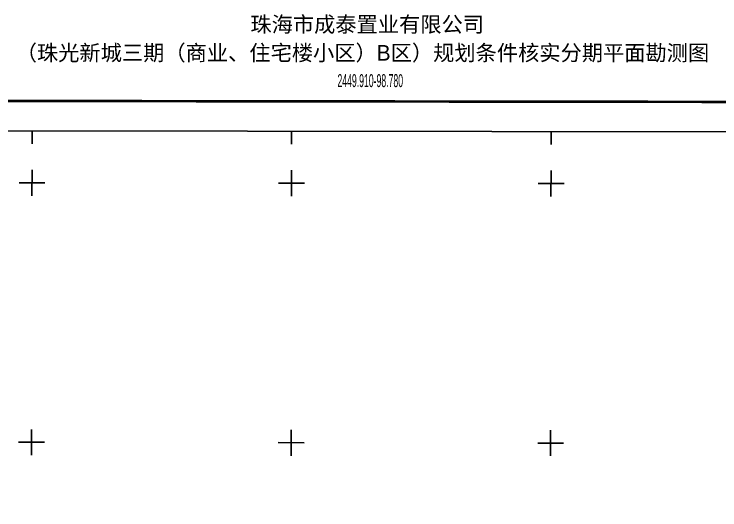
# Model space of a CAD drawing. Extents: x 99002 to 478558, y 2449839 to 2450453.
# Drawn here: x 478302.7 to 478438.7, y 2450350.8 to 2450446.3 of the extents above; entities that cross this region are included whole.
import ezdxf

# ---------------------------------------------------------------- set-up
doc = ezdxf.new("R2010")
doc.units = 0
doc.header["$LTSCALE"] = 0.5
doc.layers.add('TK', color=7, linetype='CONTINUOUS')
doc.styles.add('中等线体', font='FZZDXJW.TTF')
doc.styles.add('长等线体', font='FZXDXJW.TTF', dxfattribs={"width": 0.8})

msp = doc.modelspace()

# ---------------------------------------------------------------- linework, layer by layer
at = {"layer": 'TK', "color": 7, "linetype": 'Continuous'}
for p, q in [((478306.14, 2450423.78), (478306.14, 2450421.28)), ((478356.14, 2450423.71), (478356.14, 2450421.21)), ((478406.14, 2450423.65), (478406.14, 2450421.15)), ((478306.12, 2450411.28), (478306.13, 2450416.28)), ((478356.12, 2450411.21), (478356.13, 2450416.21)), ((478406.12, 2450411.15), (478406.13, 2450416.15)), ((478303.63, 2450413.78), (478308.63, 2450413.78)), ((478353.63, 2450413.72), (478358.63, 2450413.71)), ((478403.63, 2450413.65), (478408.63, 2450413.64)), ((478306.06, 2450361.28), (478306.06, 2450366.28)), ((478356.06, 2450361.21), (478356.06, 2450366.21)), ((478406.06, 2450361.15), (478406.06, 2450366.15)), ((478303.56, 2450363.78), (478308.56, 2450363.78)), ((478353.56, 2450363.72), (478358.56, 2450363.71)), ((478403.56, 2450363.65), (478408.56, 2450363.64))]:
    msp.add_line(p, q, dxfattribs=at)
at = {"layer": 'TK', "color": 7, "linetype": 'Continuous', "flags": 128}
msp.add_lwpolyline([(478199.64, 2449858.16, 0.5, 0.5, 0), (478541.14, 2449857.71, 0.5, 0.5, 0), (478541.9, 2450429.22, 0.5, 0.5, 0), (478200.4, 2450429.67, 0.5, 0.5, 0)], format="xyseb", close=True, dxfattribs=at)
at = {"layer": 'TK', "color": 7, "linetype": 'Continuous'}
msp.add_lwpolyline([(478535.4, 2449863.47), (478205.4, 2449863.9), (478206.14, 2450423.91), (478536.14, 2450423.48)], close=True, dxfattribs=at)
at = {"layer": 'TK', "color": 7, "linetype": 'Continuous', "flags": 128}
msp.add_lwpolyline([(478205.4, 2449863.9), (478535.4, 2449863.47), (478536.14, 2450423.48), (478206.14, 2450423.91)], close=True, dxfattribs=at)

# ---------------------------------------------------------------- texts
at = {"layer": 'TK', "color": 7, "linetype": 'Continuous', "style": '中等线体'}
for s, p in [('珠海市成泰置业有限公司', (478348.21, 2450442.79)), ('（珠光新城三期（商业、住宅楼小区）B区）规划条件核实分期平面勘测图', (478302.99, 2450437.31))]:
    msp.add_text(s, height=3, dxfattribs=at).set_placement(p)
at = {"layer": 'TK', "color": 7, "linetype": 'Continuous', "style": '长等线体', "width": 0.5}
msp.add_text('2449.910-98.780', height=2.5, dxfattribs=at).set_placement((478364.98, 2450432.2))

doc.saveas('drawing.dxf')
